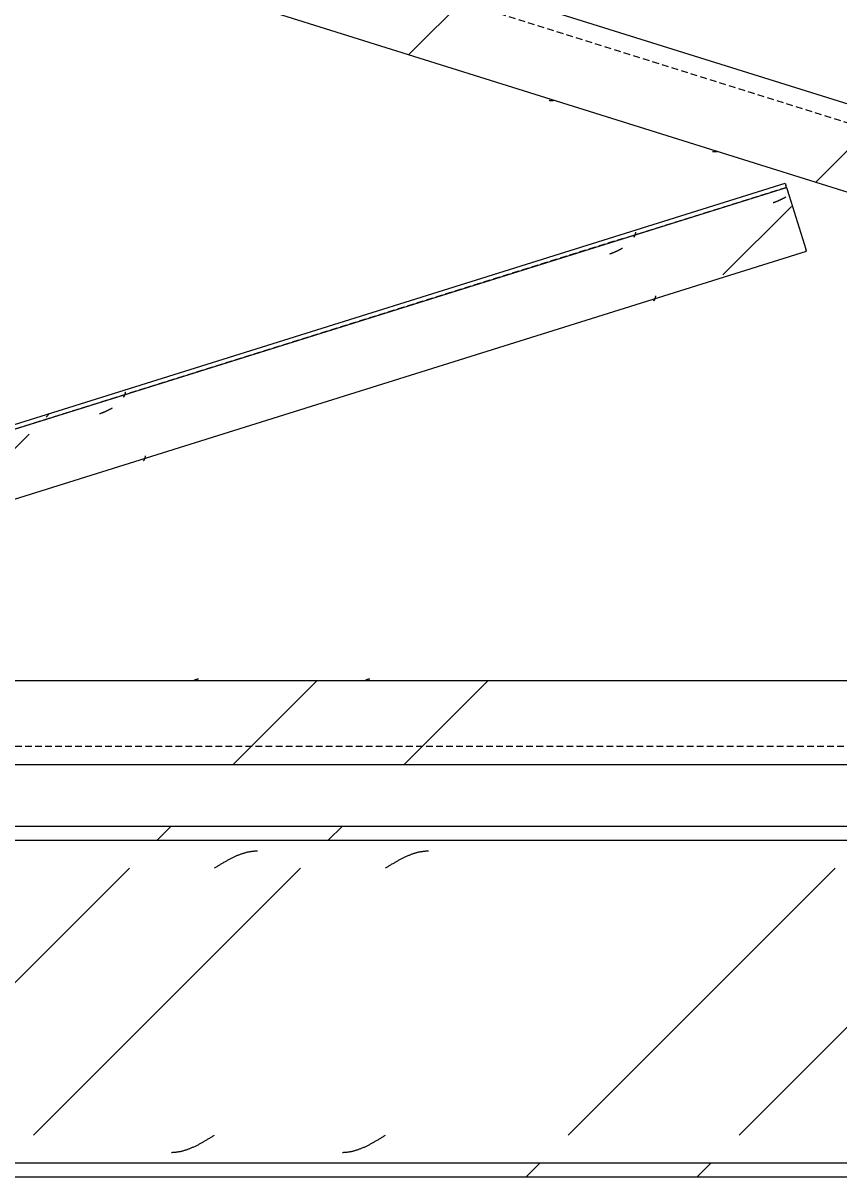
# Model space of a CAD drawing. Header units: centimetres. Extents: x -6111 to 13767, y -285 to 1600.
# Drawn here: x -4888.6 to -4830.5, y 930.5 to 1012.8 of the extents above; entities that cross this region are included whole.
import ezdxf

# ---------------------------------------------------------------- set-up
doc = ezdxf.new("R2010")
doc.units = ezdxf.units.CM
doc.linetypes.add('Hidden', pattern=[0.714375, 0.47625, -0.238125])
for name, color, linetype, lineweight in [('A-ANNO-DIMS', 7, 'Continuous', 9), ('A-ANNO-DIMS-100', 7, 'Continuous', 9), ('S-BEAM', 7, 'Continuous', 9)]:
    doc.layers.add(name, color=color, linetype=linetype, lineweight=lineweight)
doc.styles.add('Century Gothic_1', font='GOTHIC.TTF', dxfattribs={"height": 15})
doc.dimstyles.new('FCA_N_Cotas_E100', dxfattribs={"dimscale": 30.48, "dimtxt": 15.662524, "dimasz": 0.492126, "dimexe": 0.656168, "dimexo": 0.656168, "dimgap": 0.032808, "dimtad": 1, "dimlfac": 0.01, "dimrnd": 0.01, "dimzin": 0, "dimdsep": 46, "dimtxsty": 'Century Gothic_1', "dimblk1": 'OBLIQUE', "dimblk2": 'OBLIQUE', "dimsah": 1, "dimcen": 0.09, "dimdle": 0.656168, "dimadec": 3, "dimazin": 2, "dimtfac": 1, "dimtdec": 4, "dimtix": 1, "dimtmove": 0, "dimatfit": 3, "dimfxl": 1, "dimtvp": 1, "dimtolj": 1, "dimtzin": 0, "dimarcsym": 2})
pattern_1 = [(45, (0, 0), (-25.14472, 25.14472), []), (45, (0, 38.1), (-25.14472, 25.14472), [])]

# ---------------------------------------------------------------- blocks, each defined once
blk = doc.blocks.new('FP_7-Elevación Eje 1')
at = {"layer": 'S-BEAM', "color": 9, "true_color": 0xc0c0c0}
for p, q in [((-4876.444, 965.92), (-4876.429, 965.93)), ((-4876.429, 965.93), (-4876.413, 965.939)), ((-4876.413, 965.939), (-4876.397, 965.948)), ((-4876.397, 965.948), (-4876.382, 965.957)), ((-4876.382, 965.957), (-4876.366, 965.965)), ((-4876.366, 965.965), (-4876.35, 965.972)), ((-4876.35, 965.972), (-4876.335, 965.98)), ((-4876.335, 965.98), (-4876.319, 965.987)), ((-4876.319, 965.987), (-4876.303, 965.993)), ((-4876.303, 965.993), (-4876.288, 965.999)), ((-4876.288, 965.999), (-4876.272, 966.005)), ((-4876.272, 966.005), (-4876.256, 966.01)), ((-4876.256, 966.01), (-4876.24, 966.015)), ((-4876.24, 966.015), (-4876.225, 966.019)), ((-4876.225, 966.019), (-4876.209, 966.023)), ((-4876.209, 966.023), (-4876.193, 966.026)), ((-4876.193, 966.026), (-4876.178, 966.029)), ((-4876.178, 966.029), (-4876.162, 966.032)), ((-4876.162, 966.032), (-4876.146, 966.034)), ((-4876.146, 966.034), (-4876.131, 966.036)), ((-4876.131, 966.036), (-4876.115, 966.037)), ((-4876.115, 966.037), (-4876.099, 966.037)), ((-4864.255, 965.92), (-4864.239, 965.93)), ((-4864.239, 965.93), (-4864.224, 965.939)), ((-4864.224, 965.939), (-4864.208, 965.948)), ((-4864.208, 965.948), (-4864.192, 965.957)), ((-4864.192, 965.957), (-4864.177, 965.965)), ((-4864.177, 965.965), (-4864.161, 965.972)), ((-4864.161, 965.972), (-4864.145, 965.98)), ((-4864.145, 965.98), (-4864.129, 965.987)), ((-4864.129, 965.987), (-4864.114, 965.993)), ((-4864.114, 965.993), (-4864.098, 965.999)), ((-4864.098, 965.999), (-4864.082, 966.005)), ((-4864.082, 966.005), (-4864.067, 966.01)), ((-4864.067, 966.01), (-4864.051, 966.015)), ((-4864.051, 966.015), (-4864.035, 966.019)), ((-4864.035, 966.019), (-4864.02, 966.023)), ((-4864.02, 966.023), (-4864.004, 966.026)), ((-4864.004, 966.026), (-4863.988, 966.029)), ((-4863.988, 966.029), (-4863.973, 966.032)), ((-4863.973, 966.032), (-4863.957, 966.034)), ((-4863.957, 966.034), (-4863.941, 966.036)), ((-4863.941, 966.036), (-4863.925, 966.037)), ((-4863.925, 966.037), (-4863.91, 966.037))]:
    blk.add_line(p, q, dxfattribs=at)
blk = doc.blocks.new('C Shapes - C8x16-1788166-Elevación Eje 1')
at = {"layer": 'S-BEAM', "true_color": 0xc0c0c0}
h = blk.add_hatch(dxfattribs=at)
h.set_pattern_fill('FP_3', color=9, style=0, pattern_type=2)
h.set_pattern_definition(pattern_1)
h.paths.add_polyline_path([(-4712.513, 959.921), (-4698.682, 959.921), (-4698.682, 965.921), (-5480.302, 965.921), (-5480.302, 959.921), (-4772.703, 959.921)])
at = {"layer": 'S-BEAM'}
for p, q in [((-5480.302, 965.921), (-4698.682, 965.921)), ((-4698.682, 959.921), (-5480.302, 959.921))]:
    blk.add_line(p, q, dxfattribs=at)
at = {"layer": 'S-BEAM', "linetype": 'Hidden'}
blk.add_line((-4698.682, 961.217), (-5480.302, 961.217), dxfattribs=at)
at = {"layer": 'S-BEAM'}
blk.add_blockref('FP_7-Elevación Eje 1', (0, 0), dxfattribs=at)
blk = doc.blocks.new('C Shapes - C8x16-1788155-Elevación Eje 1')
at = {"layer": 'S-BEAM', "linetype": 'Hidden'}
blk.add_line((-4718.546, 970.79), (-5089.492, 1087.07), dxfattribs=at)
blk = doc.blocks.new('FP_8-Elevación Eje 1')
at = {"layer": 'S-BEAM', "color": 9, "true_color": 0xc0c0c0}
for p, q in [((-4851.12, 1007.296), (-4851.104, 1007.292)), ((-4851.104, 1007.292), (-4851.089, 1007.288)), ((-4851.089, 1007.288), (-4851.074, 1007.285)), ((-4851.074, 1007.285), (-4851.058, 1007.282)), ((-4851.058, 1007.282), (-4851.042, 1007.28)), ((-4851.042, 1007.28), (-4851.026, 1007.278)), ((-4851.026, 1007.278), (-4851.01, 1007.277)), ((-4851.01, 1007.277), (-4850.994, 1007.276)), ((-4850.994, 1007.276), (-4850.978, 1007.275)), ((-4850.978, 1007.275), (-4850.962, 1007.275)), ((-4850.962, 1007.275), (-4850.945, 1007.275)), ((-4850.945, 1007.275), (-4850.928, 1007.276)), ((-4850.928, 1007.276), (-4850.912, 1007.277)), ((-4850.912, 1007.277), (-4850.895, 1007.278)), ((-4850.895, 1007.278), (-4850.878, 1007.28)), ((-4850.878, 1007.28), (-4850.861, 1007.283)), ((-4850.861, 1007.283), (-4850.843, 1007.285)), ((-4850.843, 1007.285), (-4850.826, 1007.289)), ((-4850.826, 1007.289), (-4850.808, 1007.292)), ((-4850.808, 1007.292), (-4850.791, 1007.296)), ((-4850.791, 1007.296), (-4850.773, 1007.3)), ((-4850.773, 1007.3), (-4850.755, 1007.305)), ((-4839.488, 1003.65), (-4839.473, 1003.646)), ((-4839.177, 1003.646), (-4839.159, 1003.65)), ((-4839.159, 1003.65), (-4839.142, 1003.654)), ((-4839.142, 1003.654), (-4839.124, 1003.659)), ((-4839.473, 1003.646), (-4839.458, 1003.642)), ((-4839.458, 1003.642), (-4839.442, 1003.639)), ((-4839.442, 1003.639), (-4839.427, 1003.636)), ((-4839.427, 1003.636), (-4839.411, 1003.634)), ((-4839.411, 1003.634), (-4839.395, 1003.632)), ((-4839.395, 1003.632), (-4839.379, 1003.631)), ((-4839.379, 1003.631), (-4839.363, 1003.63)), ((-4839.363, 1003.63), (-4839.347, 1003.629)), ((-4839.347, 1003.629), (-4839.33, 1003.629)), ((-4839.33, 1003.629), (-4839.314, 1003.629)), ((-4839.314, 1003.629), (-4839.297, 1003.63)), ((-4839.297, 1003.63), (-4839.28, 1003.631)), ((-4839.28, 1003.631), (-4839.263, 1003.632)), ((-4839.263, 1003.632), (-4839.246, 1003.634)), ((-4839.246, 1003.634), (-4839.229, 1003.637)), ((-4839.229, 1003.637), (-4839.212, 1003.639)), ((-4839.212, 1003.639), (-4839.195, 1003.642)), ((-4839.195, 1003.642), (-4839.177, 1003.646))]:
    blk.add_line(p, q, dxfattribs=at)
blk = doc.blocks.new('FP_28-Elevación Eje 1')
at = {"layer": 'S-BEAM', "color": 9, "true_color": 0xc0c0c0}
for p, q in [((-4834.348, 1000.354), (-4834.334, 1000.362)), ((-4834.334, 1000.362), (-4834.32, 1000.369)), ((-4834.32, 1000.369), (-4834.306, 1000.376)), ((-4834.306, 1000.376), (-4834.292, 1000.384)), ((-4834.292, 1000.384), (-4834.278, 1000.391)), ((-4834.278, 1000.391), (-4834.264, 1000.399)), ((-4835.166, 999.994), (-4835.151, 999.999)), ((-4835.151, 999.999), (-4835.136, 1000.003)), ((-4835.136, 1000.003), (-4835.122, 1000.008)), ((-4835.122, 1000.008), (-4835.107, 1000.013)), ((-4835.107, 1000.013), (-4835.092, 1000.018)), ((-4835.092, 1000.018), (-4835.077, 1000.023)), ((-4835.077, 1000.023), (-4835.063, 1000.029)), ((-4835.063, 1000.029), (-4835.048, 1000.034)), ((-4835.048, 1000.034), (-4835.033, 1000.039)), ((-4835.033, 1000.039), (-4835.019, 1000.044)), ((-4835.019, 1000.044), (-4835.004, 1000.05)), ((-4835.004, 1000.05), (-4834.989, 1000.055)), ((-4834.989, 1000.055), (-4834.975, 1000.061)), ((-4834.975, 1000.061), (-4834.96, 1000.067)), ((-4834.96, 1000.067), (-4834.946, 1000.072)), ((-4834.946, 1000.072), (-4834.931, 1000.078)), ((-4834.931, 1000.078), (-4834.917, 1000.084)), ((-4834.917, 1000.084), (-4834.902, 1000.09)), ((-4834.902, 1000.09), (-4834.888, 1000.096)), ((-4834.888, 1000.096), (-4834.873, 1000.101)), ((-4834.873, 1000.101), (-4834.859, 1000.108)), ((-4834.859, 1000.108), (-4834.844, 1000.114)), ((-4834.844, 1000.114), (-4834.83, 1000.12)), ((-4834.83, 1000.12), (-4834.815, 1000.126)), ((-4834.815, 1000.126), (-4834.801, 1000.132)), ((-4834.801, 1000.132), (-4834.787, 1000.139)), ((-4834.787, 1000.139), (-4834.772, 1000.145)), ((-4834.772, 1000.145), (-4834.758, 1000.151)), ((-4834.758, 1000.151), (-4834.744, 1000.158)), ((-4834.744, 1000.158), (-4834.729, 1000.164)), ((-4834.729, 1000.164), (-4834.715, 1000.171)), ((-4834.715, 1000.171), (-4834.701, 1000.177)), ((-4834.701, 1000.177), (-4834.687, 1000.184)), ((-4834.687, 1000.184), (-4834.672, 1000.191)), ((-4834.672, 1000.191), (-4834.658, 1000.198)), ((-4834.658, 1000.198), (-4834.644, 1000.204)), ((-4834.644, 1000.204), (-4834.63, 1000.211)), ((-4834.63, 1000.211), (-4834.616, 1000.218)), ((-4834.616, 1000.218), (-4834.602, 1000.225)), ((-4834.602, 1000.225), (-4834.587, 1000.232)), ((-4834.587, 1000.232), (-4834.573, 1000.239)), ((-4834.573, 1000.239), (-4834.559, 1000.246)), ((-4834.559, 1000.246), (-4834.545, 1000.253)), ((-4834.545, 1000.253), (-4834.531, 1000.26)), ((-4834.531, 1000.26), (-4834.517, 1000.267)), ((-4834.517, 1000.267), (-4834.503, 1000.274)), ((-4834.503, 1000.274), (-4834.489, 1000.282)), ((-4834.489, 1000.282), (-4834.474, 1000.289)), ((-4834.474, 1000.289), (-4834.46, 1000.296)), ((-4834.46, 1000.296), (-4834.446, 1000.303)), ((-4834.446, 1000.303), (-4834.432, 1000.31)), ((-4834.432, 1000.31), (-4834.418, 1000.318)), ((-4834.418, 1000.318), (-4834.404, 1000.325)), ((-4834.404, 1000.325), (-4834.39, 1000.332)), ((-4834.39, 1000.332), (-4834.376, 1000.34)), ((-4834.376, 1000.34), (-4834.362, 1000.347)), ((-4834.362, 1000.347), (-4834.348, 1000.354)), ((-4846.797, 996.348), (-4846.783, 996.353)), ((-4846.783, 996.353), (-4846.768, 996.357)), ((-4846.768, 996.357), (-4846.753, 996.362)), ((-4846.753, 996.362), (-4846.738, 996.367)), ((-4846.738, 996.367), (-4846.723, 996.372)), ((-4846.723, 996.372), (-4846.709, 996.377)), ((-4846.709, 996.377), (-4846.694, 996.383)), ((-4846.694, 996.383), (-4846.679, 996.388)), ((-4846.679, 996.388), (-4846.665, 996.393)), ((-4846.665, 996.393), (-4846.65, 996.398)), ((-4846.65, 996.398), (-4846.635, 996.404)), ((-4846.635, 996.404), (-4846.621, 996.409)), ((-4846.621, 996.409), (-4846.606, 996.415)), ((-4846.606, 996.415), (-4846.592, 996.42)), ((-4846.592, 996.42), (-4846.577, 996.426)), ((-4846.577, 996.426), (-4846.562, 996.432)), ((-4846.562, 996.432), (-4846.548, 996.438)), ((-4846.548, 996.438), (-4846.533, 996.444)), ((-4846.533, 996.444), (-4846.519, 996.449)), ((-4846.519, 996.449), (-4846.505, 996.455)), ((-4846.505, 996.455), (-4846.49, 996.461)), ((-4846.49, 996.461), (-4846.476, 996.468)), ((-4846.476, 996.468), (-4846.461, 996.474)), ((-4846.461, 996.474), (-4846.447, 996.48)), ((-4846.447, 996.48), (-4846.432, 996.486)), ((-4846.432, 996.486), (-4846.418, 996.492)), ((-4846.418, 996.492), (-4846.404, 996.499)), ((-4846.404, 996.499), (-4846.389, 996.505)), ((-4846.389, 996.505), (-4846.375, 996.512)), ((-4846.375, 996.512), (-4846.361, 996.518)), ((-4846.361, 996.518), (-4846.347, 996.525)), ((-4846.347, 996.525), (-4846.332, 996.531)), ((-4846.332, 996.531), (-4846.318, 996.538)), ((-4846.318, 996.538), (-4846.304, 996.545)), ((-4846.304, 996.545), (-4846.29, 996.552)), ((-4846.29, 996.552), (-4846.275, 996.558)), ((-4846.275, 996.558), (-4846.261, 996.565)), ((-4846.261, 996.565), (-4846.247, 996.572)), ((-4846.247, 996.572), (-4846.233, 996.579)), ((-4846.233, 996.579), (-4846.219, 996.586)), ((-4846.219, 996.586), (-4846.205, 996.593)), ((-4846.205, 996.593), (-4846.19, 996.6)), ((-4846.19, 996.6), (-4846.176, 996.607)), ((-4846.176, 996.607), (-4846.162, 996.614)), ((-4846.162, 996.614), (-4846.148, 996.621)), ((-4846.148, 996.621), (-4846.134, 996.628)), ((-4846.134, 996.628), (-4846.12, 996.635)), ((-4846.12, 996.635), (-4846.106, 996.643)), ((-4846.106, 996.643), (-4846.092, 996.65)), ((-4846.092, 996.65), (-4846.078, 996.657)), ((-4846.078, 996.657), (-4846.064, 996.664)), ((-4846.064, 996.664), (-4846.05, 996.672)), ((-4846.05, 996.672), (-4846.036, 996.679)), ((-4846.036, 996.679), (-4846.022, 996.686)), ((-4846.022, 996.686), (-4846.007, 996.694)), ((-4846.007, 996.694), (-4845.993, 996.701)), ((-4845.993, 996.701), (-4845.979, 996.708)), ((-4845.979, 996.708), (-4845.965, 996.716)), ((-4845.965, 996.716), (-4845.951, 996.723)), ((-4845.951, 996.723), (-4845.937, 996.73)), ((-4845.937, 996.73), (-4845.923, 996.738)), ((-4845.923, 996.738), (-4845.909, 996.745)), ((-4845.909, 996.745), (-4845.895, 996.753)), ((-4883.153, 984.951), (-4883.138, 984.956)), ((-4883.138, 984.956), (-4883.123, 984.961)), ((-4883.123, 984.961), (-4883.109, 984.966)), ((-4883.109, 984.966), (-4883.094, 984.971)), ((-4883.094, 984.971), (-4883.079, 984.976)), ((-4883.079, 984.976), (-4883.064, 984.981)), ((-4883.064, 984.981), (-4883.05, 984.986)), ((-4883.05, 984.986), (-4883.035, 984.991)), ((-4883.035, 984.991), (-4883.02, 984.997)), ((-4883.02, 984.997), (-4883.006, 985.002)), ((-4883.006, 985.002), (-4882.991, 985.008)), ((-4882.991, 985.008), (-4882.976, 985.013)), ((-4882.976, 985.013), (-4882.962, 985.019)), ((-4882.962, 985.019), (-4882.947, 985.024)), ((-4882.947, 985.024), (-4882.933, 985.03)), ((-4882.933, 985.03), (-4882.918, 985.036)), ((-4882.918, 985.036), (-4882.904, 985.041)), ((-4882.904, 985.041), (-4882.889, 985.047)), ((-4882.889, 985.047), (-4882.875, 985.053)), ((-4882.875, 985.053), (-4882.86, 985.059)), ((-4882.86, 985.059), (-4882.846, 985.065)), ((-4882.846, 985.065), (-4882.831, 985.071)), ((-4882.831, 985.071), (-4882.817, 985.077)), ((-4882.817, 985.077), (-4882.803, 985.084)), ((-4882.803, 985.084), (-4882.788, 985.09)), ((-4882.788, 985.09), (-4882.774, 985.096)), ((-4882.774, 985.096), (-4882.759, 985.103)), ((-4882.759, 985.103), (-4882.745, 985.109)), ((-4882.745, 985.109), (-4882.731, 985.115)), ((-4882.731, 985.115), (-4882.717, 985.122)), ((-4882.717, 985.122), (-4882.702, 985.129)), ((-4882.702, 985.129), (-4882.688, 985.135)), ((-4882.688, 985.135), (-4882.674, 985.142)), ((-4882.674, 985.142), (-4882.66, 985.148)), ((-4882.66, 985.148), (-4882.645, 985.155)), ((-4882.645, 985.155), (-4882.631, 985.162)), ((-4882.631, 985.162), (-4882.617, 985.169)), ((-4882.617, 985.169), (-4882.603, 985.176)), ((-4882.603, 985.176), (-4882.589, 985.183)), ((-4882.589, 985.183), (-4882.574, 985.19)), ((-4882.574, 985.19), (-4882.56, 985.197)), ((-4882.56, 985.197), (-4882.546, 985.204)), ((-4882.546, 985.204), (-4882.532, 985.211)), ((-4882.532, 985.211), (-4882.518, 985.218)), ((-4882.518, 985.218), (-4882.504, 985.225)), ((-4882.504, 985.225), (-4882.49, 985.232)), ((-4882.49, 985.232), (-4882.476, 985.239)), ((-4882.476, 985.239), (-4882.462, 985.246)), ((-4882.462, 985.246), (-4882.447, 985.254)), ((-4882.447, 985.254), (-4882.433, 985.261)), ((-4882.433, 985.261), (-4882.419, 985.268)), ((-4882.419, 985.268), (-4882.405, 985.275)), ((-4882.405, 985.275), (-4882.391, 985.283)), ((-4882.391, 985.283), (-4882.377, 985.29)), ((-4882.377, 985.29), (-4882.363, 985.297)), ((-4882.363, 985.297), (-4882.349, 985.305)), ((-4882.349, 985.305), (-4882.335, 985.312)), ((-4882.335, 985.312), (-4882.321, 985.319)), ((-4882.321, 985.319), (-4882.307, 985.327)), ((-4882.307, 985.327), (-4882.293, 985.334)), ((-4882.293, 985.334), (-4882.279, 985.341)), ((-4882.279, 985.341), (-4882.265, 985.349)), ((-4882.265, 985.349), (-4882.251, 985.356))]:
    blk.add_line(p, q, dxfattribs=at)
blk = doc.blocks.new('FP_29-Elevación Eje 1')
at = {"layer": 'S-BEAM'}
blk.add_line((-4930.66, 970.847), (-4834.208, 1001.082), dxfattribs=at)
at = {"layer": 'S-BEAM', "color": 9, "true_color": 0xc0c0c0}
for p, q in [((-4845.093, 997.548), (-4845.089, 997.549)), ((-4845.089, 997.549), (-4845.086, 997.551)), ((-4845.086, 997.551), (-4845.082, 997.552)), ((-4845.082, 997.552), (-4845.079, 997.554)), ((-4845.079, 997.554), (-4845.075, 997.556)), ((-4845.075, 997.556), (-4845.072, 997.558)), ((-4845.072, 997.558), (-4845.068, 997.561)), ((-4845.068, 997.561), (-4845.065, 997.563)), ((-4845.065, 997.563), (-4845.062, 997.566)), ((-4845.062, 997.566), (-4845.059, 997.569)), ((-4845.059, 997.569), (-4845.055, 997.572)), ((-4845.055, 997.572), (-4845.052, 997.575)), ((-4845.052, 997.575), (-4845.049, 997.578)), ((-4845.049, 997.578), (-4845.046, 997.581)), ((-4845.046, 997.581), (-4845.043, 997.585)), ((-4845.043, 997.585), (-4845.04, 997.589)), ((-4845.04, 997.589), (-4845.038, 997.593)), ((-4845.038, 997.593), (-4845.035, 997.597)), ((-4845.035, 997.597), (-4845.032, 997.601)), ((-4845.032, 997.601), (-4845.029, 997.605)), ((-4845.029, 997.605), (-4845.026, 997.609)), ((-4845.026, 997.609), (-4845.024, 997.614)), ((-4845.024, 997.614), (-4845.021, 997.619)), ((-4845.021, 997.619), (-4845.019, 997.623)), ((-4845.019, 997.623), (-4845.016, 997.628)), ((-4845.016, 997.628), (-4845.014, 997.634)), ((-4845.014, 997.634), (-4845.011, 997.639)), ((-4845.011, 997.639), (-4845.009, 997.644)), ((-4845.009, 997.644), (-4845.006, 997.649)), ((-4845.006, 997.649), (-4845.004, 997.655)), ((-4845.004, 997.655), (-4845.002, 997.661)), ((-4845.002, 997.661), (-4844.999, 997.666)), ((-4844.999, 997.666), (-4844.997, 997.672)), ((-4844.997, 997.672), (-4844.995, 997.678)), ((-4844.995, 997.678), (-4844.993, 997.684)), ((-4844.993, 997.684), (-4844.991, 997.691)), ((-4844.991, 997.691), (-4844.988, 997.697)), ((-4844.988, 997.697), (-4844.986, 997.703)), ((-4844.986, 997.703), (-4844.984, 997.71)), ((-4844.984, 997.71), (-4844.982, 997.716)), ((-4844.982, 997.716), (-4844.98, 997.723)), ((-4844.98, 997.723), (-4844.978, 997.73)), ((-4844.978, 997.73), (-4844.976, 997.737)), ((-4844.976, 997.737), (-4844.974, 997.744)), ((-4844.974, 997.744), (-4844.972, 997.751)), ((-4844.972, 997.751), (-4844.971, 997.758)), ((-4844.971, 997.758), (-4844.969, 997.765)), ((-4844.969, 997.765), (-4844.967, 997.772)), ((-4844.967, 997.772), (-4844.965, 997.779)), ((-4844.965, 997.779), (-4844.963, 997.786)), ((-4844.963, 997.786), (-4844.961, 997.794)), ((-4844.961, 997.794), (-4844.96, 997.801)), ((-4844.96, 997.801), (-4844.958, 997.808)), ((-4844.958, 997.808), (-4844.956, 997.816)), ((-4844.956, 997.816), (-4844.954, 997.823)), ((-4844.954, 997.823), (-4844.953, 997.831)), ((-4844.953, 997.831), (-4844.951, 997.838)), ((-4844.951, 997.838), (-4844.949, 997.846)), ((-4844.949, 997.846), (-4844.948, 997.853)), ((-4844.948, 997.853), (-4844.946, 997.861)), ((-4844.946, 997.861), (-4844.944, 997.869)), ((-4844.944, 997.869), (-4844.942, 997.876)), ((-4844.942, 997.876), (-4844.941, 997.884)), ((-4881.324, 986.368), (-4881.323, 986.375)), ((-4881.323, 986.375), (-4881.321, 986.383)), ((-4881.321, 986.383), (-4881.319, 986.39)), ((-4881.319, 986.39), (-4881.317, 986.397)), ((-4881.317, 986.397), (-4881.315, 986.405)), ((-4881.315, 986.405), (-4881.314, 986.412)), ((-4881.314, 986.412), (-4881.312, 986.419)), ((-4881.312, 986.419), (-4881.31, 986.427)), ((-4881.31, 986.427), (-4881.308, 986.434)), ((-4881.308, 986.434), (-4881.307, 986.442)), ((-4881.307, 986.442), (-4881.305, 986.45)), ((-4881.305, 986.45), (-4881.303, 986.457)), ((-4881.303, 986.457), (-4881.301, 986.465)), ((-4881.301, 986.465), (-4881.3, 986.472)), ((-4881.3, 986.472), (-4881.298, 986.48)), ((-4881.298, 986.48), (-4881.296, 986.488)), ((-4881.449, 986.151), (-4881.445, 986.153)), ((-4881.445, 986.153), (-4881.441, 986.154)), ((-4881.441, 986.154), (-4881.438, 986.156)), ((-4881.438, 986.156), (-4881.434, 986.158)), ((-4881.434, 986.158), (-4881.431, 986.16)), ((-4881.431, 986.16), (-4881.427, 986.162)), ((-4881.427, 986.162), (-4881.424, 986.164)), ((-4881.424, 986.164), (-4881.421, 986.167)), ((-4881.421, 986.167), (-4881.418, 986.17)), ((-4881.418, 986.17), (-4881.414, 986.172)), ((-4881.414, 986.172), (-4881.411, 986.175)), ((-4881.411, 986.175), (-4881.408, 986.179)), ((-4881.408, 986.179), (-4881.405, 986.182)), ((-4881.405, 986.182), (-4881.402, 986.185)), ((-4881.402, 986.185), (-4881.399, 986.189)), ((-4881.399, 986.189), (-4881.396, 986.192)), ((-4881.396, 986.192), (-4881.393, 986.196)), ((-4881.393, 986.196), (-4881.39, 986.2)), ((-4881.39, 986.2), (-4881.388, 986.204)), ((-4881.388, 986.204), (-4881.385, 986.209)), ((-4881.385, 986.209), (-4881.382, 986.213)), ((-4881.382, 986.213), (-4881.379, 986.218)), ((-4881.379, 986.218), (-4881.377, 986.222)), ((-4881.377, 986.222), (-4881.374, 986.227)), ((-4881.374, 986.227), (-4881.372, 986.232)), ((-4881.372, 986.232), (-4881.369, 986.237)), ((-4881.369, 986.237), (-4881.367, 986.242)), ((-4881.367, 986.242), (-4881.364, 986.248)), ((-4881.364, 986.248), (-4881.362, 986.253)), ((-4881.362, 986.253), (-4881.36, 986.259)), ((-4881.36, 986.259), (-4881.357, 986.264)), ((-4881.357, 986.264), (-4881.355, 986.27)), ((-4881.355, 986.27), (-4881.353, 986.276)), ((-4881.353, 986.276), (-4881.351, 986.282)), ((-4881.351, 986.282), (-4881.348, 986.288)), ((-4881.348, 986.288), (-4881.346, 986.294)), ((-4881.346, 986.294), (-4881.344, 986.301)), ((-4881.344, 986.301), (-4881.342, 986.307)), ((-4881.342, 986.307), (-4881.34, 986.314)), ((-4881.34, 986.314), (-4881.338, 986.32)), ((-4881.338, 986.32), (-4881.336, 986.327)), ((-4881.336, 986.327), (-4881.334, 986.334)), ((-4881.334, 986.334), (-4881.332, 986.34)), ((-4881.332, 986.34), (-4881.33, 986.347)), ((-4881.33, 986.347), (-4881.328, 986.354)), ((-4881.328, 986.354), (-4881.326, 986.361)), ((-4881.326, 986.361), (-4881.324, 986.368))]:
    blk.add_line(p, q, dxfattribs=at)
blk = doc.blocks.new('FP_30-Elevación Eje 1')
at = {"layer": 'S-BEAM'}
blk.add_line((-4929.235, 966.303), (-4832.783, 996.538), dxfattribs=at)
at = {"layer": 'S-BEAM', "color": 9, "true_color": 0xc0c0c0}
for p, q in [((-4843.669, 993.004), (-4843.665, 993.005)), ((-4843.665, 993.005), (-4843.662, 993.006)), ((-4843.662, 993.006), (-4843.658, 993.008)), ((-4843.658, 993.008), (-4843.655, 993.01)), ((-4843.655, 993.01), (-4843.651, 993.012)), ((-4843.651, 993.012), (-4843.648, 993.014)), ((-4843.648, 993.014), (-4843.644, 993.017)), ((-4843.644, 993.017), (-4843.641, 993.019)), ((-4843.641, 993.019), (-4843.638, 993.022)), ((-4843.638, 993.022), (-4843.635, 993.025)), ((-4843.635, 993.025), (-4843.631, 993.028)), ((-4843.631, 993.028), (-4843.628, 993.031)), ((-4843.628, 993.031), (-4843.625, 993.034)), ((-4843.625, 993.034), (-4843.622, 993.037)), ((-4843.622, 993.037), (-4843.619, 993.041)), ((-4843.619, 993.041), (-4843.616, 993.045)), ((-4843.616, 993.045), (-4843.613, 993.049)), ((-4843.613, 993.049), (-4843.611, 993.053)), ((-4843.611, 993.053), (-4843.608, 993.057)), ((-4843.608, 993.057), (-4843.605, 993.061)), ((-4843.605, 993.061), (-4843.602, 993.065)), ((-4843.602, 993.065), (-4843.6, 993.07)), ((-4843.6, 993.07), (-4843.597, 993.075)), ((-4843.597, 993.075), (-4843.595, 993.079)), ((-4843.595, 993.079), (-4843.592, 993.084)), ((-4843.592, 993.084), (-4843.59, 993.089)), ((-4843.59, 993.089), (-4843.587, 993.095)), ((-4843.587, 993.095), (-4843.585, 993.1)), ((-4843.585, 993.1), (-4843.582, 993.105)), ((-4843.582, 993.105), (-4843.58, 993.111)), ((-4843.58, 993.111), (-4843.578, 993.117)), ((-4843.578, 993.117), (-4843.575, 993.122)), ((-4843.575, 993.122), (-4843.573, 993.128)), ((-4843.573, 993.128), (-4843.571, 993.134)), ((-4843.571, 993.134), (-4843.569, 993.14)), ((-4843.569, 993.14), (-4843.567, 993.147)), ((-4843.567, 993.147), (-4843.564, 993.153)), ((-4843.564, 993.153), (-4843.562, 993.159)), ((-4843.562, 993.159), (-4843.56, 993.166)), ((-4843.56, 993.166), (-4843.558, 993.172)), ((-4843.558, 993.172), (-4843.556, 993.179)), ((-4843.556, 993.179), (-4843.554, 993.186)), ((-4843.554, 993.186), (-4843.552, 993.193)), ((-4843.552, 993.193), (-4843.55, 993.199)), ((-4843.55, 993.199), (-4843.548, 993.206)), ((-4843.548, 993.206), (-4843.547, 993.213)), ((-4843.547, 993.213), (-4843.545, 993.221)), ((-4843.545, 993.221), (-4843.543, 993.228)), ((-4843.543, 993.228), (-4843.541, 993.235)), ((-4843.541, 993.235), (-4843.539, 993.242)), ((-4843.539, 993.242), (-4843.537, 993.249)), ((-4843.537, 993.249), (-4843.536, 993.257)), ((-4843.536, 993.257), (-4843.534, 993.264)), ((-4843.534, 993.264), (-4843.532, 993.272)), ((-4843.532, 993.272), (-4843.53, 993.279)), ((-4843.53, 993.279), (-4843.529, 993.287)), ((-4843.529, 993.287), (-4843.527, 993.294)), ((-4843.527, 993.294), (-4843.525, 993.302)), ((-4843.525, 993.302), (-4843.523, 993.309)), ((-4843.523, 993.309), (-4843.522, 993.317)), ((-4843.522, 993.317), (-4843.52, 993.325)), ((-4843.52, 993.325), (-4843.518, 993.332)), ((-4843.518, 993.332), (-4843.517, 993.34)), ((-4880.025, 981.607), (-4880.021, 981.609)), ((-4880.021, 981.609), (-4880.017, 981.61)), ((-4880.017, 981.61), (-4880.014, 981.612)), ((-4880.014, 981.612), (-4880.01, 981.614)), ((-4880.01, 981.614), (-4880.007, 981.616)), ((-4880.007, 981.616), (-4880.003, 981.618)), ((-4880.003, 981.618), (-4880, 981.62)), ((-4880, 981.62), (-4879.997, 981.623)), ((-4879.997, 981.623), (-4879.994, 981.626)), ((-4879.994, 981.626), (-4879.99, 981.628)), ((-4879.99, 981.628), (-4879.987, 981.631)), ((-4879.987, 981.631), (-4879.984, 981.634)), ((-4879.984, 981.634), (-4879.981, 981.638)), ((-4879.981, 981.638), (-4879.978, 981.641)), ((-4879.978, 981.641), (-4879.975, 981.645)), ((-4879.975, 981.645), (-4879.972, 981.648)), ((-4879.972, 981.648), (-4879.969, 981.652)), ((-4879.969, 981.652), (-4879.966, 981.656)), ((-4879.966, 981.656), (-4879.964, 981.66)), ((-4879.964, 981.66), (-4879.961, 981.665)), ((-4879.961, 981.665), (-4879.958, 981.669)), ((-4879.958, 981.669), (-4879.955, 981.674)), ((-4879.955, 981.674), (-4879.953, 981.678)), ((-4879.953, 981.678), (-4879.95, 981.683)), ((-4879.95, 981.683), (-4879.948, 981.688)), ((-4879.948, 981.688), (-4879.945, 981.693)), ((-4879.945, 981.693), (-4879.943, 981.698)), ((-4879.943, 981.698), (-4879.94, 981.704)), ((-4879.94, 981.704), (-4879.938, 981.709)), ((-4879.938, 981.709), (-4879.936, 981.715)), ((-4879.936, 981.715), (-4879.933, 981.72)), ((-4879.933, 981.72), (-4879.931, 981.726)), ((-4879.931, 981.726), (-4879.929, 981.732)), ((-4879.929, 981.732), (-4879.927, 981.738)), ((-4879.927, 981.738), (-4879.924, 981.744)), ((-4879.924, 981.744), (-4879.922, 981.75)), ((-4879.922, 981.75), (-4879.92, 981.757)), ((-4879.92, 981.757), (-4879.918, 981.763)), ((-4879.918, 981.763), (-4879.916, 981.769)), ((-4879.916, 981.769), (-4879.914, 981.776)), ((-4879.914, 981.776), (-4879.912, 981.783)), ((-4879.912, 981.783), (-4879.91, 981.789)), ((-4879.91, 981.789), (-4879.908, 981.796)), ((-4879.908, 981.796), (-4879.906, 981.803)), ((-4879.906, 981.803), (-4879.904, 981.81)), ((-4879.904, 981.81), (-4879.902, 981.817)), ((-4879.902, 981.817), (-4879.9, 981.824)), ((-4879.9, 981.824), (-4879.899, 981.831)), ((-4879.899, 981.831), (-4879.897, 981.839)), ((-4879.897, 981.839), (-4879.895, 981.846)), ((-4879.895, 981.846), (-4879.893, 981.853)), ((-4879.893, 981.853), (-4879.891, 981.861)), ((-4879.891, 981.861), (-4879.89, 981.868)), ((-4879.89, 981.868), (-4879.888, 981.875)), ((-4879.888, 981.875), (-4879.886, 981.883)), ((-4879.886, 981.883), (-4879.884, 981.89)), ((-4879.884, 981.89), (-4879.883, 981.898)), ((-4879.883, 981.898), (-4879.881, 981.905)), ((-4879.881, 981.905), (-4879.879, 981.913)), ((-4879.879, 981.913), (-4879.877, 981.921)), ((-4879.877, 981.921), (-4879.876, 981.928)), ((-4879.876, 981.928), (-4879.874, 981.936)), ((-4879.874, 981.936), (-4879.872, 981.943))]:
    blk.add_line(p, q, dxfattribs=at)
blk = doc.blocks.new('M_L Equal Angles - L51X51X3_2-1788163-Elevación Eje 1')
at = {"layer": 'S-BEAM', "true_color": 0xc0c0c0}
h = blk.add_hatch(dxfattribs=at)
h.set_pattern_fill('FP_4', color=9, style=0, pattern_type=2)
h.set_pattern_definition(pattern_1)
h.paths.add_polyline_path([(-4930.707, 970.999), (-4834.255, 1001.233), (-4834.303, 1001.385), (-4930.755, 971.151)])
h = blk.add_hatch(dxfattribs=at)
h.set_pattern_fill('FP_4', color=9, style=0, pattern_type=2)
h.set_pattern_definition(pattern_1)
h.paths.add_polyline_path([(-4929.283, 966.455), (-4832.831, 996.689), (-4834.113, 1000.446), (-4930.47, 970.241)])
at = {"layer": 'S-BEAM'}
for p, q in [((-4930.755, 971.151), (-4834.303, 1001.385)), ((-4834.303, 1001.385), (-4834.255, 1001.233)), ((-4834.208, 1001.082), (-4834.255, 1001.233)), ((-4834.208, 1001.082), (-4834.018, 1000.476)), ((-4834.018, 1000.476), (-4832.831, 996.689)), ((-4832.783, 996.538), (-4832.831, 996.689))]:
    blk.add_line(p, q, dxfattribs=at)
at = {"layer": 'S-BEAM', "linetype": 'Hidden'}
blk.add_line((-4834.208, 1001.082), (-4930.66, 970.847), dxfattribs=at)
at = {"layer": 'S-BEAM'}
for name in ['FP_29-Elevación Eje 1', 'FP_28-Elevación Eje 1', 'FP_30-Elevación Eje 1']:
    blk.add_blockref(name, (0, 0), dxfattribs=at)
blk = doc.blocks.new('FP_38-Elevación Eje 1')
at = {"layer": 'S-BEAM', "color": 9, "true_color": 0xc0c0c0}
for p, q in [((-4873.318, 953.461), (-4873.269, 953.481)), ((-4873.269, 953.481), (-4873.221, 953.5)), ((-4873.221, 953.5), (-4873.172, 953.519)), ((-4873.172, 953.519), (-4873.123, 953.537)), ((-4873.123, 953.537), (-4873.075, 953.555)), ((-4873.075, 953.555), (-4873.026, 953.572)), ((-4873.026, 953.572), (-4872.978, 953.588)), ((-4872.978, 953.588), (-4872.929, 953.604)), ((-4872.929, 953.604), (-4872.88, 953.619)), ((-4872.88, 953.619), (-4872.832, 953.634)), ((-4872.832, 953.634), (-4872.783, 953.648)), ((-4872.783, 953.648), (-4872.735, 953.661)), ((-4872.735, 953.661), (-4872.686, 953.674)), ((-4872.686, 953.674), (-4872.637, 953.686)), ((-4872.637, 953.686), (-4872.589, 953.697)), ((-4872.589, 953.697), (-4872.54, 953.707)), ((-4872.54, 953.707), (-4872.492, 953.717)), ((-4872.492, 953.717), (-4872.443, 953.726)), ((-4872.443, 953.726), (-4872.394, 953.735)), ((-4872.394, 953.735), (-4872.346, 953.742)), ((-4872.346, 953.742), (-4872.297, 953.749)), ((-4872.297, 953.749), (-4872.249, 953.755)), ((-4872.249, 953.755), (-4872.2, 953.761)), ((-4872.2, 953.761), (-4872.152, 953.766)), ((-4872.152, 953.766), (-4872.103, 953.77)), ((-4872.103, 953.77), (-4872.054, 953.773)), ((-4872.054, 953.773), (-4872.006, 953.776)), ((-4872.006, 953.776), (-4871.957, 953.778)), ((-4871.957, 953.778), (-4871.909, 953.779)), ((-4861.128, 953.461), (-4861.08, 953.481)), ((-4861.08, 953.481), (-4861.031, 953.5)), ((-4861.031, 953.5), (-4860.983, 953.519)), ((-4860.983, 953.519), (-4860.934, 953.537)), ((-4860.934, 953.537), (-4860.885, 953.555)), ((-4860.885, 953.555), (-4860.837, 953.572)), ((-4860.837, 953.572), (-4860.788, 953.588)), ((-4860.788, 953.588), (-4860.74, 953.604)), ((-4860.74, 953.604), (-4860.691, 953.619)), ((-4860.691, 953.619), (-4860.642, 953.634)), ((-4860.642, 953.634), (-4860.594, 953.648)), ((-4860.594, 953.648), (-4860.545, 953.661)), ((-4860.545, 953.661), (-4860.497, 953.674)), ((-4860.497, 953.674), (-4860.448, 953.686)), ((-4860.448, 953.686), (-4860.399, 953.697)), ((-4860.399, 953.697), (-4860.351, 953.707)), ((-4860.351, 953.707), (-4860.302, 953.717)), ((-4860.302, 953.717), (-4860.254, 953.726)), ((-4860.254, 953.726), (-4860.205, 953.735)), ((-4860.205, 953.735), (-4860.156, 953.742)), ((-4860.156, 953.742), (-4860.108, 953.749)), ((-4860.108, 953.749), (-4860.059, 953.755)), ((-4860.059, 953.755), (-4860.011, 953.761)), ((-4860.011, 953.761), (-4859.962, 953.766)), ((-4859.962, 953.766), (-4859.913, 953.77)), ((-4859.913, 953.77), (-4859.865, 953.773)), ((-4859.865, 953.773), (-4859.816, 953.776)), ((-4859.816, 953.776), (-4859.768, 953.778)), ((-4859.768, 953.778), (-4859.719, 953.779)), ((-4874.824, 952.641), (-4874.776, 952.671)), ((-4874.776, 952.671), (-4874.727, 952.701)), ((-4874.727, 952.701), (-4874.679, 952.731)), ((-4874.679, 952.731), (-4874.63, 952.761)), ((-4874.63, 952.761), (-4874.581, 952.79)), ((-4874.581, 952.79), (-4874.533, 952.82)), ((-4874.533, 952.82), (-4874.484, 952.849)), ((-4874.484, 952.849), (-4874.436, 952.878)), ((-4874.436, 952.878), (-4874.387, 952.907)), ((-4874.387, 952.907), (-4874.338, 952.936)), ((-4874.338, 952.936), (-4874.29, 952.964)), ((-4874.29, 952.964), (-4874.241, 952.993)), ((-4874.241, 952.993), (-4874.193, 953.021)), ((-4874.193, 953.021), (-4874.144, 953.048)), ((-4874.144, 953.048), (-4874.095, 953.076)), ((-4874.095, 953.076), (-4874.047, 953.103)), ((-4874.047, 953.103), (-4873.998, 953.13)), ((-4873.998, 953.13), (-4873.95, 953.156)), ((-4873.95, 953.156), (-4873.901, 953.182)), ((-4873.901, 953.182), (-4873.852, 953.208)), ((-4873.852, 953.208), (-4873.804, 953.233)), ((-4873.804, 953.233), (-4873.755, 953.258)), ((-4873.755, 953.258), (-4873.707, 953.282)), ((-4873.707, 953.282), (-4873.658, 953.306)), ((-4873.658, 953.306), (-4873.609, 953.33)), ((-4873.609, 953.33), (-4873.561, 953.353)), ((-4873.561, 953.353), (-4873.512, 953.376)), ((-4873.512, 953.376), (-4873.464, 953.398)), ((-4873.464, 953.398), (-4873.415, 953.419)), ((-4873.415, 953.419), (-4873.366, 953.44)), ((-4873.366, 953.44), (-4873.318, 953.461)), ((-4862.635, 952.641), (-4862.586, 952.671)), ((-4862.586, 952.671), (-4862.538, 952.701)), ((-4862.538, 952.701), (-4862.489, 952.731)), ((-4862.489, 952.731), (-4862.44, 952.761)), ((-4862.44, 952.761), (-4862.392, 952.79)), ((-4862.392, 952.79), (-4862.343, 952.82)), ((-4862.343, 952.82), (-4862.295, 952.849)), ((-4862.295, 952.849), (-4862.246, 952.878)), ((-4862.246, 952.878), (-4862.198, 952.907)), ((-4862.198, 952.907), (-4862.149, 952.936)), ((-4862.149, 952.936), (-4862.1, 952.964)), ((-4862.1, 952.964), (-4862.052, 952.993)), ((-4862.052, 952.993), (-4862.003, 953.021)), ((-4862.003, 953.021), (-4861.955, 953.048)), ((-4861.955, 953.048), (-4861.906, 953.076)), ((-4861.906, 953.076), (-4861.857, 953.103)), ((-4861.857, 953.103), (-4861.809, 953.13)), ((-4861.809, 953.13), (-4861.76, 953.156)), ((-4861.76, 953.156), (-4861.712, 953.182)), ((-4861.712, 953.182), (-4861.663, 953.208)), ((-4861.663, 953.208), (-4861.614, 953.233)), ((-4861.614, 953.233), (-4861.566, 953.258)), ((-4861.566, 953.258), (-4861.517, 953.282)), ((-4861.517, 953.282), (-4861.469, 953.306)), ((-4861.469, 953.306), (-4861.42, 953.33)), ((-4861.42, 953.33), (-4861.371, 953.353)), ((-4861.371, 953.353), (-4861.323, 953.376)), ((-4861.323, 953.376), (-4861.274, 953.398)), ((-4861.274, 953.398), (-4861.226, 953.419)), ((-4861.226, 953.419), (-4861.177, 953.44)), ((-4861.177, 953.44), (-4861.128, 953.461)), ((-4874.97, 952.55), (-4874.922, 952.581)), ((-4874.922, 952.581), (-4874.873, 952.611)), ((-4874.873, 952.611), (-4874.824, 952.641)), ((-4862.781, 952.55), (-4862.732, 952.581)), ((-4862.732, 952.581), (-4862.683, 952.611)), ((-4862.683, 952.611), (-4862.635, 952.641))]:
    blk.add_line(p, q, dxfattribs=at)
blk = doc.blocks.new('FP_39-Elevación Eje 1')
at = {"layer": 'S-BEAM', "color": 9, "true_color": 0xc0c0c0}
for p, q in [((-4876.039, 932.879), (-4875.991, 932.905)), ((-4875.991, 932.905), (-4875.942, 932.931)), ((-4875.942, 932.931), (-4875.894, 932.958)), ((-4875.894, 932.958), (-4875.845, 932.985)), ((-4875.845, 932.985), (-4875.796, 933.013)), ((-4875.796, 933.013), (-4875.748, 933.04)), ((-4875.748, 933.04), (-4875.699, 933.068)), ((-4875.699, 933.068), (-4875.651, 933.097)), ((-4875.651, 933.097), (-4875.602, 933.125)), ((-4875.602, 933.125), (-4875.553, 933.154)), ((-4875.553, 933.154), (-4875.505, 933.183)), ((-4875.505, 933.183), (-4875.456, 933.212)), ((-4875.456, 933.212), (-4875.408, 933.241)), ((-4875.408, 933.241), (-4875.359, 933.271)), ((-4875.359, 933.271), (-4875.31, 933.3)), ((-4875.31, 933.3), (-4875.262, 933.33)), ((-4875.262, 933.33), (-4875.213, 933.36)), ((-4875.213, 933.36), (-4875.165, 933.39)), ((-4875.165, 933.39), (-4875.116, 933.42)), ((-4875.116, 933.42), (-4875.067, 933.45)), ((-4875.067, 933.45), (-4875.019, 933.48)), ((-4875.019, 933.48), (-4874.97, 933.51)), ((-4863.85, 932.879), (-4863.801, 932.905)), ((-4863.801, 932.905), (-4863.753, 932.931)), ((-4863.753, 932.931), (-4863.704, 932.958)), ((-4863.704, 932.958), (-4863.656, 932.985)), ((-4863.656, 932.985), (-4863.607, 933.013)), ((-4863.607, 933.013), (-4863.558, 933.04)), ((-4863.558, 933.04), (-4863.51, 933.068)), ((-4863.51, 933.068), (-4863.461, 933.097)), ((-4863.461, 933.097), (-4863.413, 933.125)), ((-4863.413, 933.125), (-4863.364, 933.154)), ((-4863.364, 933.154), (-4863.315, 933.183)), ((-4863.315, 933.183), (-4863.267, 933.212)), ((-4863.267, 933.212), (-4863.218, 933.241)), ((-4863.218, 933.241), (-4863.17, 933.271)), ((-4863.17, 933.271), (-4863.121, 933.3)), ((-4863.121, 933.3), (-4863.072, 933.33)), ((-4863.072, 933.33), (-4863.024, 933.36)), ((-4863.024, 933.36), (-4862.975, 933.39)), ((-4862.975, 933.39), (-4862.927, 933.42)), ((-4862.927, 933.42), (-4862.878, 933.45)), ((-4862.878, 933.45), (-4862.829, 933.48)), ((-4862.829, 933.48), (-4862.781, 933.51)), ((-4878.032, 932.282), (-4877.983, 932.283)), ((-4877.983, 932.283), (-4877.935, 932.285)), ((-4877.935, 932.285), (-4877.886, 932.288)), ((-4877.886, 932.288), (-4877.837, 932.291)), ((-4877.837, 932.291), (-4877.789, 932.295)), ((-4877.789, 932.295), (-4877.74, 932.3)), ((-4877.74, 932.3), (-4877.692, 932.305)), ((-4877.692, 932.305), (-4877.643, 932.312)), ((-4877.643, 932.312), (-4877.594, 932.319)), ((-4877.594, 932.319), (-4877.546, 932.326)), ((-4877.546, 932.326), (-4877.497, 932.335)), ((-4877.497, 932.335), (-4877.449, 932.344)), ((-4877.449, 932.344), (-4877.4, 932.354)), ((-4877.4, 932.354), (-4877.351, 932.364)), ((-4877.351, 932.364), (-4877.303, 932.375)), ((-4877.303, 932.375), (-4877.254, 932.387)), ((-4877.254, 932.387), (-4877.206, 932.4)), ((-4877.206, 932.4), (-4877.157, 932.413)), ((-4877.157, 932.413), (-4877.108, 932.427)), ((-4877.108, 932.427), (-4877.06, 932.441)), ((-4877.06, 932.441), (-4877.011, 932.457)), ((-4877.011, 932.457), (-4876.963, 932.472)), ((-4876.963, 932.472), (-4876.914, 932.489)), ((-4876.914, 932.489), (-4876.865, 932.506)), ((-4876.865, 932.506), (-4876.817, 932.524)), ((-4876.817, 932.524), (-4876.768, 932.542)), ((-4876.768, 932.542), (-4876.72, 932.561)), ((-4876.72, 932.561), (-4876.671, 932.58)), ((-4876.671, 932.58), (-4876.622, 932.6)), ((-4876.622, 932.6), (-4876.574, 932.621)), ((-4876.574, 932.621), (-4876.525, 932.642)), ((-4876.525, 932.642), (-4876.477, 932.663)), ((-4876.477, 932.663), (-4876.428, 932.685)), ((-4876.428, 932.685), (-4876.38, 932.708)), ((-4876.38, 932.708), (-4876.331, 932.731)), ((-4876.331, 932.731), (-4876.282, 932.755)), ((-4876.282, 932.755), (-4876.234, 932.779)), ((-4876.234, 932.779), (-4876.185, 932.803)), ((-4876.185, 932.803), (-4876.137, 932.828)), ((-4876.137, 932.828), (-4876.088, 932.853)), ((-4876.088, 932.853), (-4876.039, 932.879)), ((-4865.842, 932.282), (-4865.794, 932.283)), ((-4865.794, 932.283), (-4865.745, 932.285)), ((-4865.745, 932.285), (-4865.697, 932.288)), ((-4865.697, 932.288), (-4865.648, 932.291)), ((-4865.648, 932.291), (-4865.599, 932.295)), ((-4865.599, 932.295), (-4865.551, 932.3)), ((-4865.551, 932.3), (-4865.502, 932.305)), ((-4865.502, 932.305), (-4865.454, 932.312)), ((-4865.454, 932.312), (-4865.405, 932.319)), ((-4865.405, 932.319), (-4865.356, 932.326)), ((-4865.356, 932.326), (-4865.308, 932.335)), ((-4865.308, 932.335), (-4865.259, 932.344)), ((-4865.259, 932.344), (-4865.211, 932.354)), ((-4865.211, 932.354), (-4865.162, 932.364)), ((-4865.162, 932.364), (-4865.113, 932.375)), ((-4865.113, 932.375), (-4865.065, 932.387)), ((-4865.065, 932.387), (-4865.016, 932.4)), ((-4865.016, 932.4), (-4864.968, 932.413)), ((-4864.968, 932.413), (-4864.919, 932.427)), ((-4864.919, 932.427), (-4864.87, 932.441)), ((-4864.87, 932.441), (-4864.822, 932.457)), ((-4864.822, 932.457), (-4864.773, 932.472)), ((-4864.773, 932.472), (-4864.725, 932.489)), ((-4864.725, 932.489), (-4864.676, 932.506)), ((-4864.676, 932.506), (-4864.627, 932.524)), ((-4864.627, 932.524), (-4864.579, 932.542)), ((-4864.579, 932.542), (-4864.53, 932.561)), ((-4864.53, 932.561), (-4864.482, 932.58)), ((-4864.482, 932.58), (-4864.433, 932.6)), ((-4864.433, 932.6), (-4864.384, 932.621)), ((-4864.384, 932.621), (-4864.336, 932.642)), ((-4864.336, 932.642), (-4864.287, 932.663)), ((-4864.287, 932.663), (-4864.239, 932.685)), ((-4864.239, 932.685), (-4864.19, 932.708)), ((-4864.19, 932.708), (-4864.141, 932.731)), ((-4864.141, 932.731), (-4864.093, 932.755)), ((-4864.093, 932.755), (-4864.044, 932.779)), ((-4864.044, 932.779), (-4863.996, 932.803)), ((-4863.996, 932.803), (-4863.947, 932.828)), ((-4863.947, 932.828), (-4863.898, 932.853)), ((-4863.898, 932.853), (-4863.85, 932.879))]:
    blk.add_line(p, q, dxfattribs=at)
blk = doc.blocks.new('M_W Shapes - 150 x 250-V37-Elevación Eje 1')
at = {"layer": 'S-BEAM', "true_color": 0xc0c0c0}
h = blk.add_hatch(dxfattribs=at)
h.set_pattern_fill('FP_3', color=9, style=0, pattern_type=2)
h.set_pattern_definition(pattern_1)
h.paths.add_polyline_path([(-4778.078, 954.53), (-4778.078, 955.53), (-5426.338, 955.53), (-5426.338, 954.53), (-4802.798, 954.53)])
h = blk.add_hatch(dxfattribs=at)
h.set_pattern_fill('FP_3', color=9, style=0, pattern_type=2)
h.set_pattern_definition(pattern_1)
h.paths.add_polyline_path([(-5133.844, 933.51), (-4778.078, 933.51), (-4778.078, 952.55), (-5426.338, 952.55), (-5426.338, 933.51), (-5194.034, 933.51)])
h = blk.add_hatch(dxfattribs=at)
h.set_pattern_fill('FP_3', color=9, style=0, pattern_type=2)
h.set_pattern_definition(pattern_1)
h.paths.add_polyline_path([(-4778.078, 930.53), (-4778.078, 931.53), (-5426.338, 931.53), (-5426.338, 930.53), (-4802.798, 930.53)])
at = {"layer": 'S-BEAM'}
for p, q in [((-5426.338, 955.53), (-4778.078, 955.53)), ((-5426.338, 954.53), (-4778.078, 954.53)), ((-5426.338, 931.53), (-4778.078, 931.53)), ((-5426.338, 930.53), (-4778.078, 930.53))]:
    blk.add_line(p, q, dxfattribs=at)
for name in ['FP_38-Elevación Eje 1', 'FP_39-Elevación Eje 1']:
    blk.add_blockref(name, (0, 0), dxfattribs=at)
blk = doc.blocks.new('DIMBLOCK2-Elevación Eje 1')
at = {"layer": 'A-ANNO-DIMS-100'}
for p, q in [((-5078.539, 1253.141), (-5078.539, 1273.141)), ((-4765.577, 1253.141), (-4765.577, 1273.141)), ((-5078.539, 1253.141), (-4745.577, 1253.141)), ((-5078.539, 1253.141), (-5078.539, 1243.748)), ((-4765.577, 1253.141), (-4765.577, 975.53))]:
    blk.add_line(p, q, dxfattribs=at)
at = {"layer": 'A-ANNO-DIMS-100', "lineweight": 35}
for p, q in [((-5078.539, 1253.141), (-5071.039, 1260.641)), ((-4765.577, 1253.141), (-4758.077, 1260.641)), ((-5078.539, 1253.141), (-5086.039, 1245.641)), ((-4765.577, 1253.141), (-4773.077, 1245.641))]:
    blk.add_line(p, q, dxfattribs=at)
at = {"layer": 'A-ANNO-DIMS-100', "color": 0, "insert": (-4942.444, 1273.368), "char_height": 15, "width": 48.92674, "attachment_point": 1, "line_spacing_factor": 0.984502, "style": 'Century Gothic_1'}
blk.add_mtext('3.13', dxfattribs=at)
blk = doc.blocks.new('_Oblique')
at = {"color": 0, "linetype": 'ByBlock', "lineweight": -2}
blk.add_line((-0.5, -0.5), (0.5, 0.5), dxfattribs=at)
blk = doc.blocks.new('DIMBLOCK3-Elevación Eje 1')
at = {"layer": 'A-ANNO-DIMS-100'}
for p, q in [((-5438.839, 1313.194), (-5438.839, 1333.194)), ((-4765.577, 1313.194), (-4765.577, 1333.194)), ((-5458.839, 1313.194), (-4745.577, 1313.194)), ((-5438.839, 1313.194), (-5438.839, 975.53)), ((-4765.577, 1313.194), (-4765.577, 975.53))]:
    blk.add_line(p, q, dxfattribs=at)
at = {"layer": 'A-ANNO-DIMS-100', "lineweight": 35}
for p, q in [((-5438.839, 1313.194), (-5431.339, 1320.694)), ((-4765.577, 1313.194), (-4758.077, 1320.694)), ((-5438.839, 1313.194), (-5446.339, 1305.694)), ((-4765.577, 1313.194), (-4773.077, 1305.694))]:
    blk.add_line(p, q, dxfattribs=at)
at = {"layer": 'A-ANNO-DIMS-100', "color": 0, "insert": (-5122.594, 1333.421), "char_height": 15, "width": 48.92674, "attachment_point": 1, "line_spacing_factor": 0.984502, "style": 'Century Gothic_1'}
blk.add_mtext('6.73', dxfattribs=at)

msp = doc.modelspace()

# ---------------------------------------------------------------- hatches: boundary and pattern name
at = {"layer": 'S-BEAM', "true_color": 0xc0c0c0}
h = msp.add_hatch(dxfattribs=at)
h.set_pattern_fill('FP_4', color=9, style=0, pattern_type=2)
h.set_pattern_definition(pattern_1)
h.paths.add_polyline_path([(-4719.953, 966.301), (-4718.158, 972.026), (-5089.492, 1088.427), (-5089.492, 1082.139), (-4772.703, 982.837)])

# ---------------------------------------------------------------- linework, layer by layer
at = {"layer": 'S-BEAM'}
for p, q in [((-5089.492, 1088.427), (-4718.158, 972.026)), ((-5089.492, 1082.139), (-4719.953, 966.301))]:
    msp.add_line(p, q, dxfattribs=at)

# ---------------------------------------------------------------- block references
at = {"layer": 'S-BEAM', "linetype": 'Hidden'}
msp.add_blockref('C Shapes - C8x16-1788155-Elevación Eje 1', (0, 0), dxfattribs=at)
at = {"layer": 'S-BEAM'}
for name in ['FP_8-Elevación Eje 1', 'M_L Equal Angles - L51X51X3_2-1788163-Elevación Eje 1', 'C Shapes - C8x16-1788166-Elevación Eje 1', 'M_W Shapes - 150 x 250-V37-Elevación Eje 1']:
    msp.add_blockref(name, (0, 0), dxfattribs=at)

# ---------------------------------------------------------------- dimensions: what is measured, and where the dimension line sits
at = {"layer": 'A-ANNO-DIMS'}
for base, p1, override, picture, middle in [((-4765.577, 1313.194), (-5438.839, 955.53), {"dimpost": '<>', "dimfxl": 673.262505}, 'DIMBLOCK3-Elevación Eje 1', (-5102.208, 1322.072)), ((-4765.577, 1253.141), (-5078.539, 1263.748), {"dimpost": '<>', "dimfxl": 439.253203}, 'DIMBLOCK2-Elevación Eje 1', (-4922.058, 1262.019))]:
    dim = msp.add_linear_dim(base=base, p1=p1, p2=(-4765.577, 955.53), dimstyle='FCA_N_Cotas_E100', override=override, dxfattribs=at)
    dim.commit()
    dim.dimension.update_dxf_attribs({"geometry": picture, "text_midpoint": middle})

doc.saveas('drawing.dxf')
